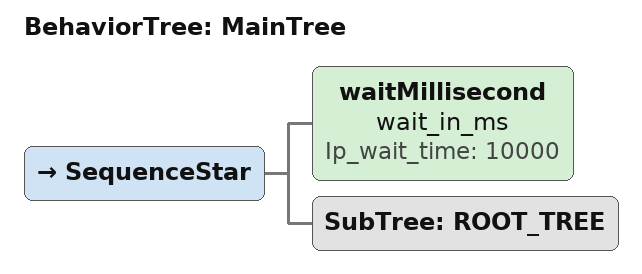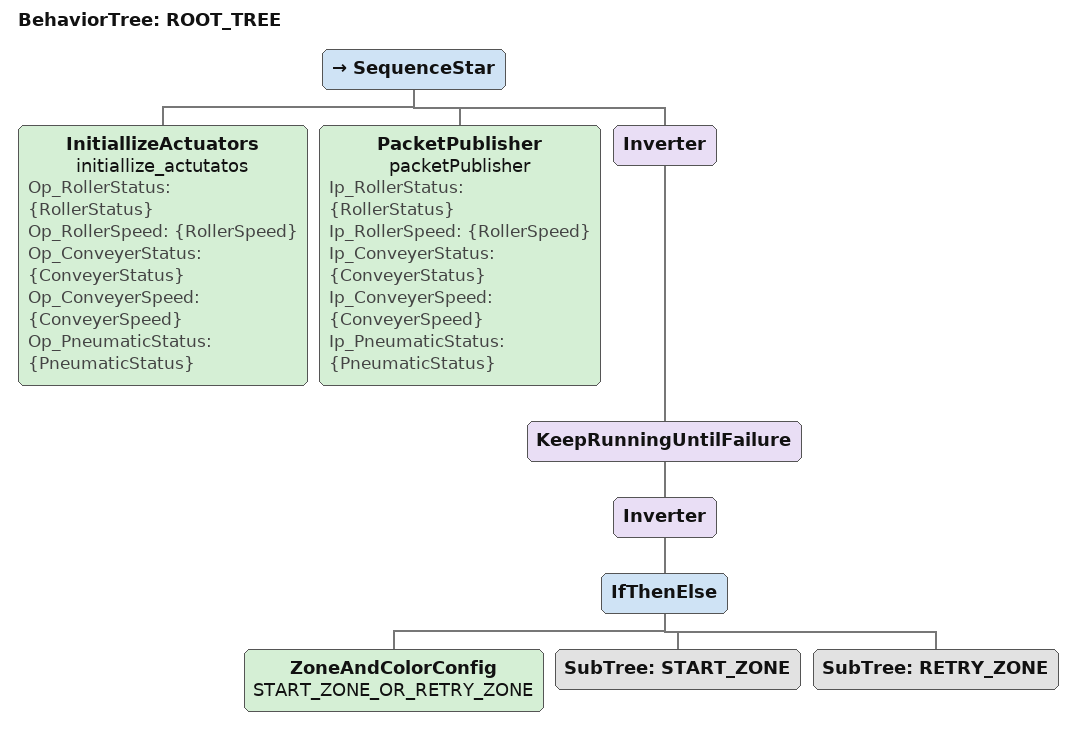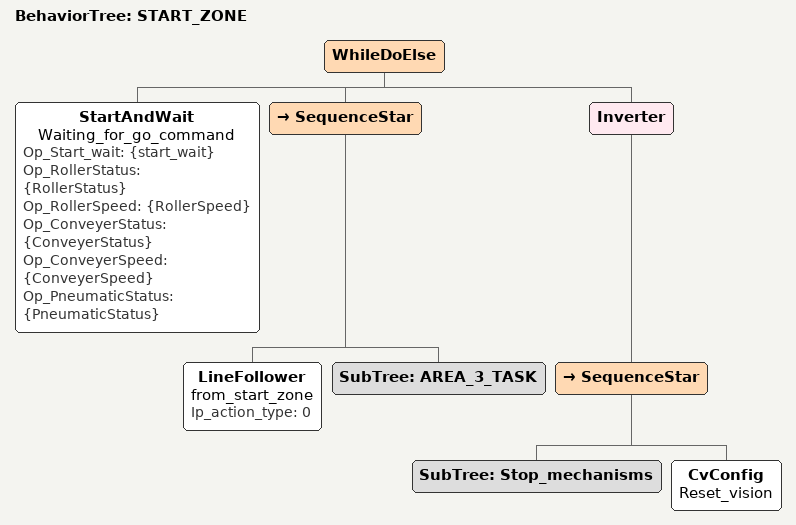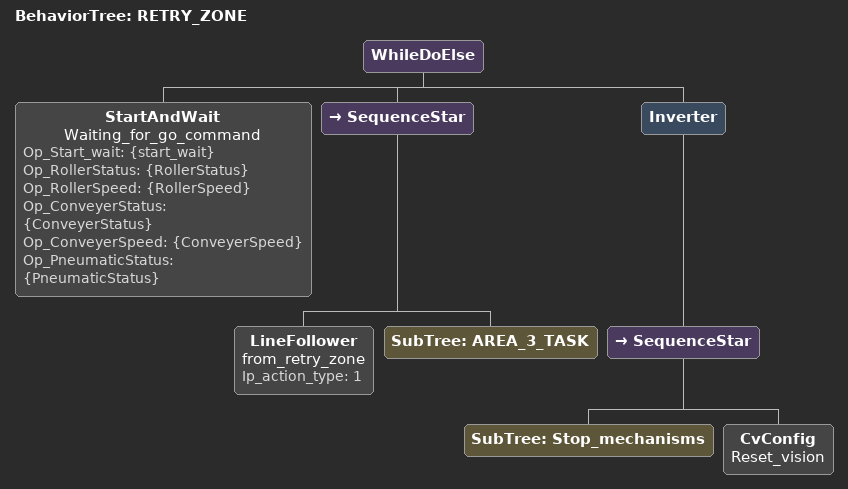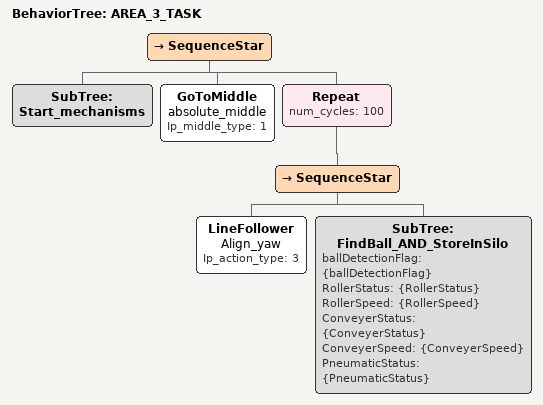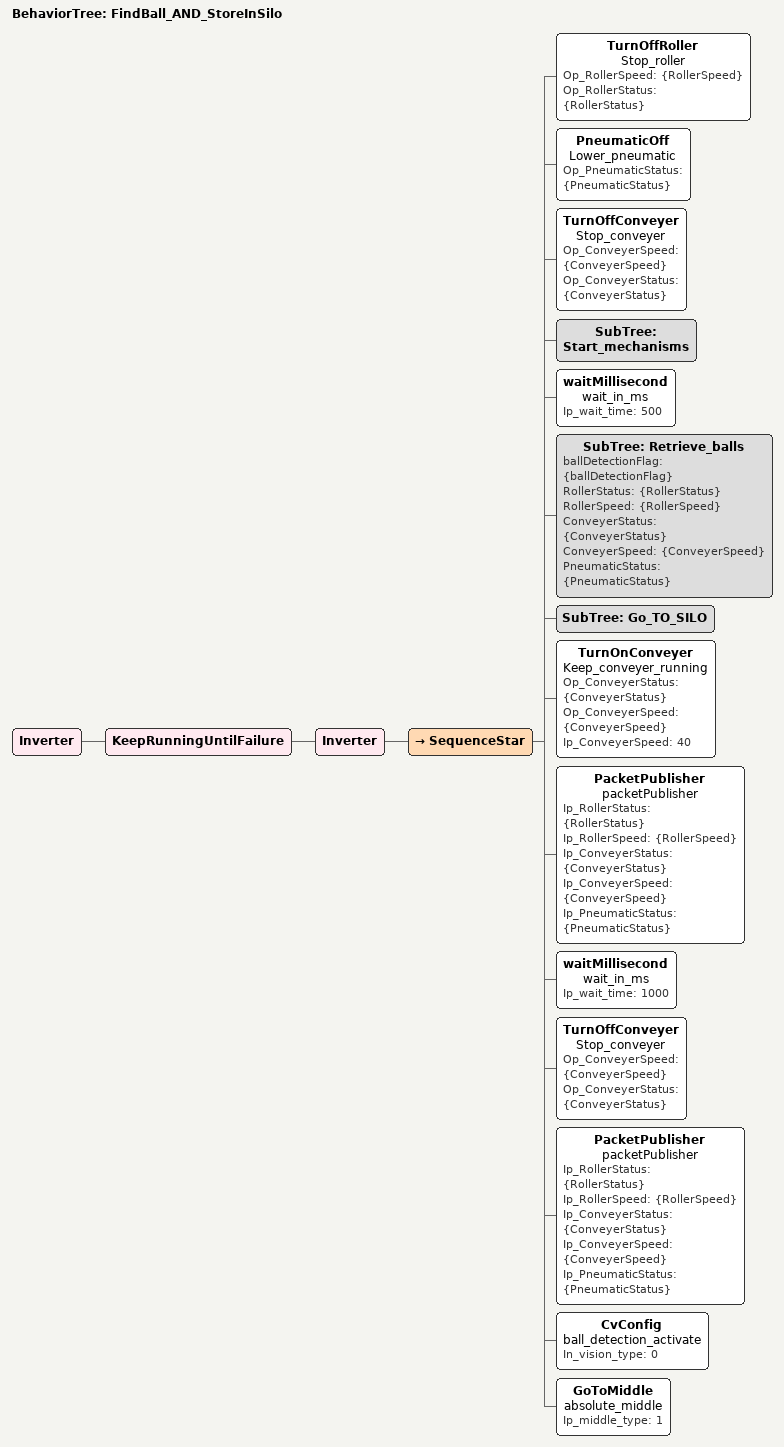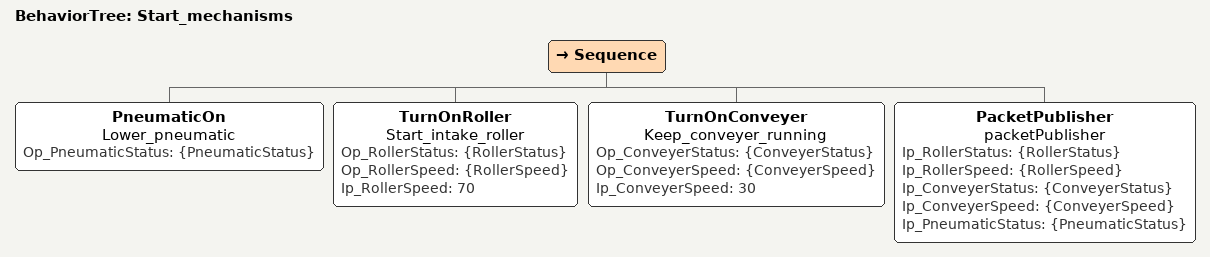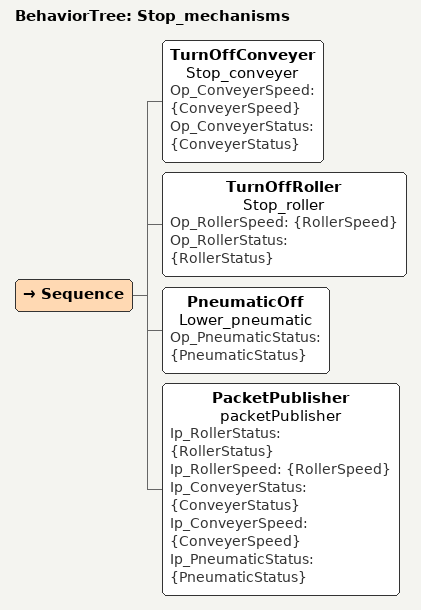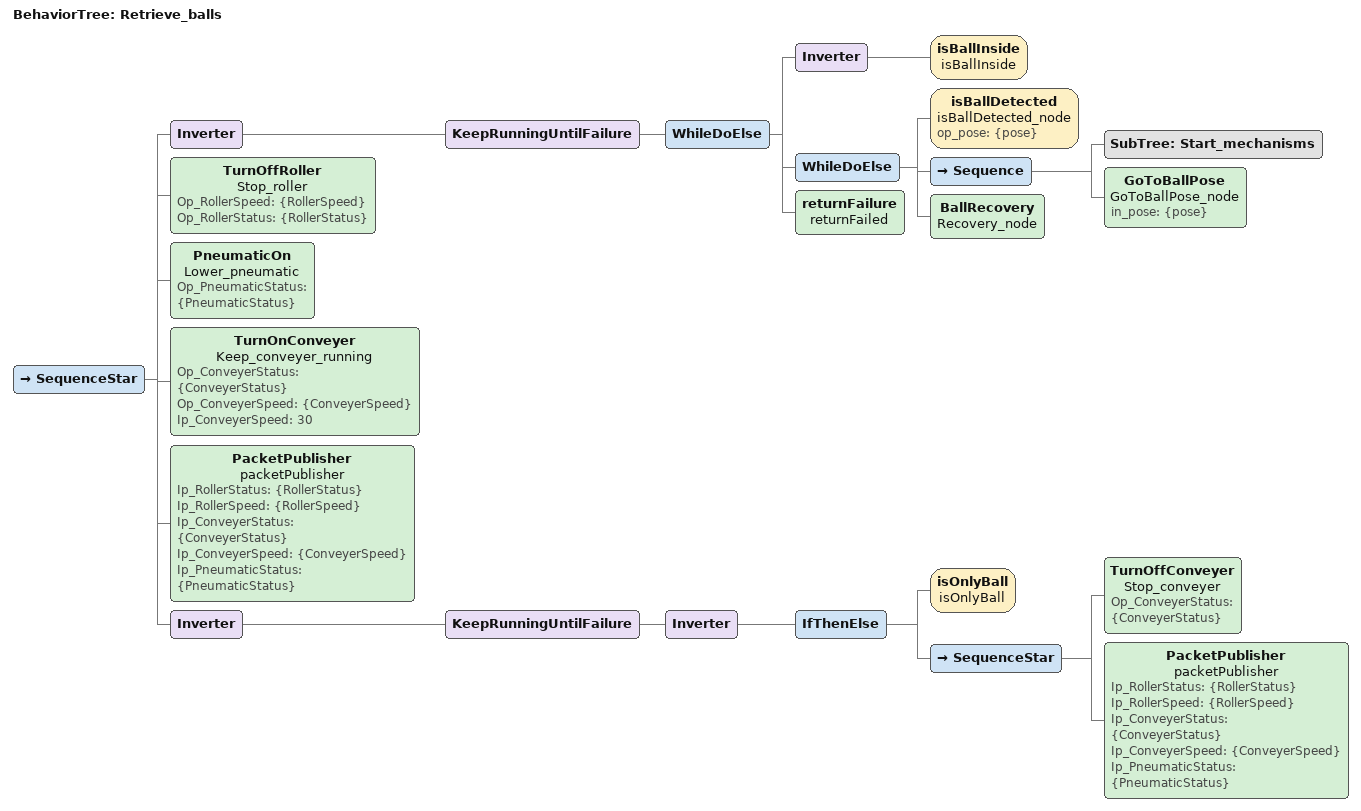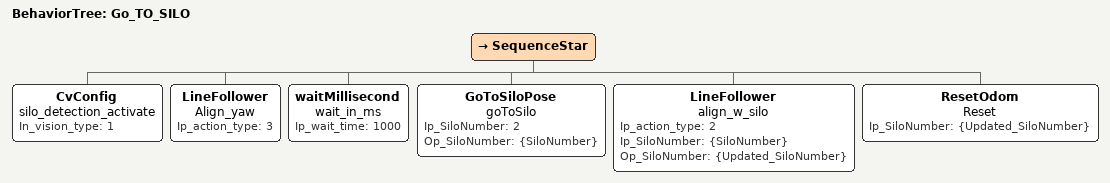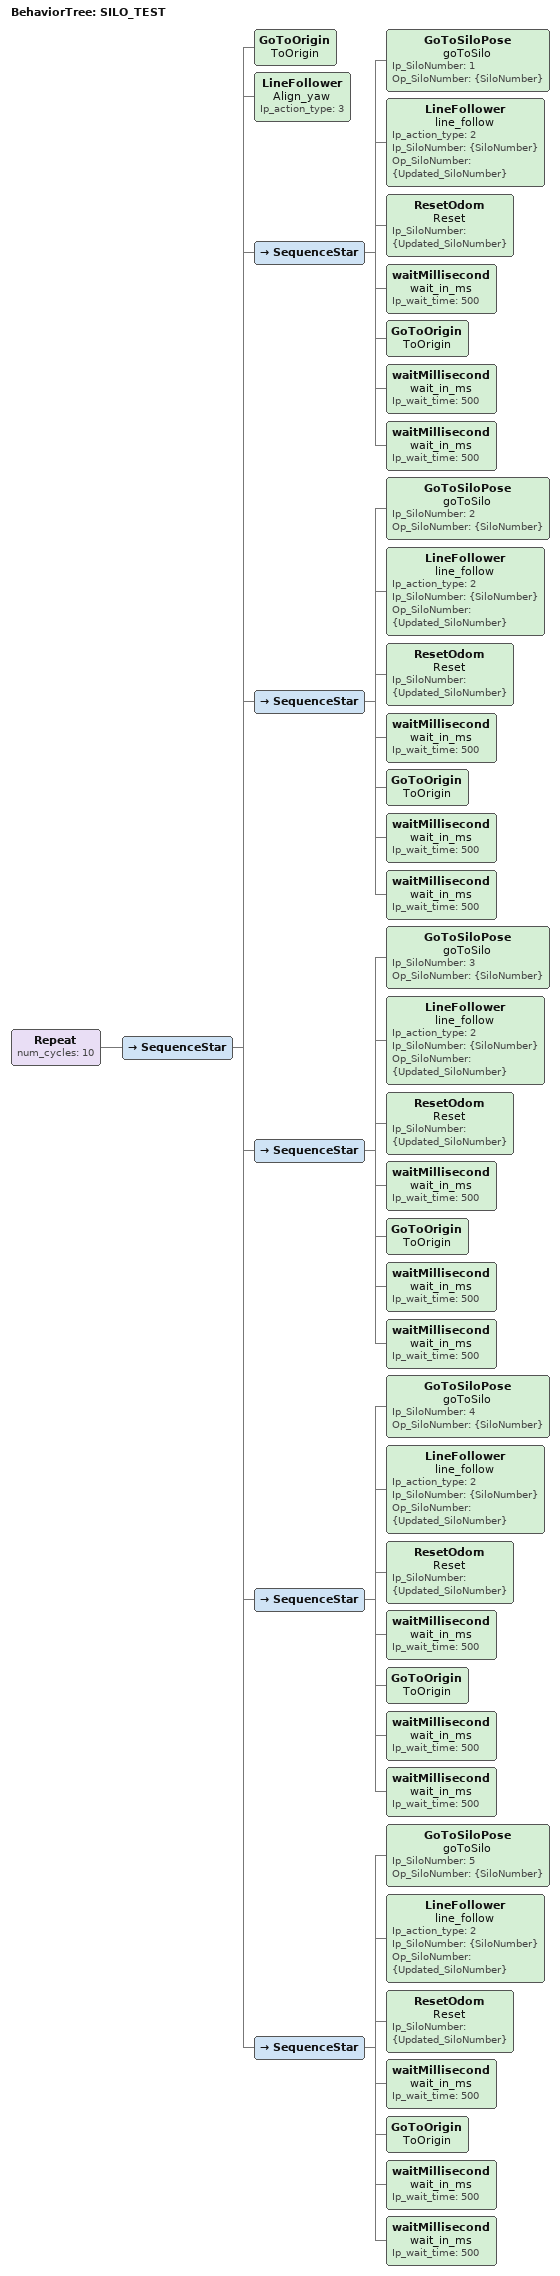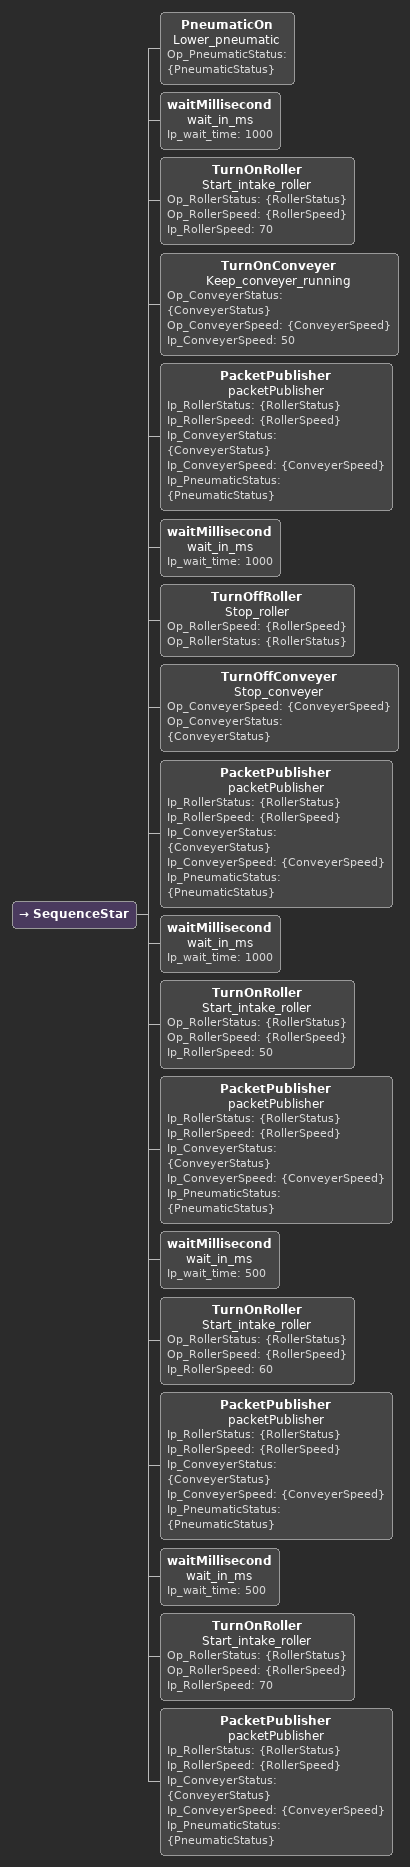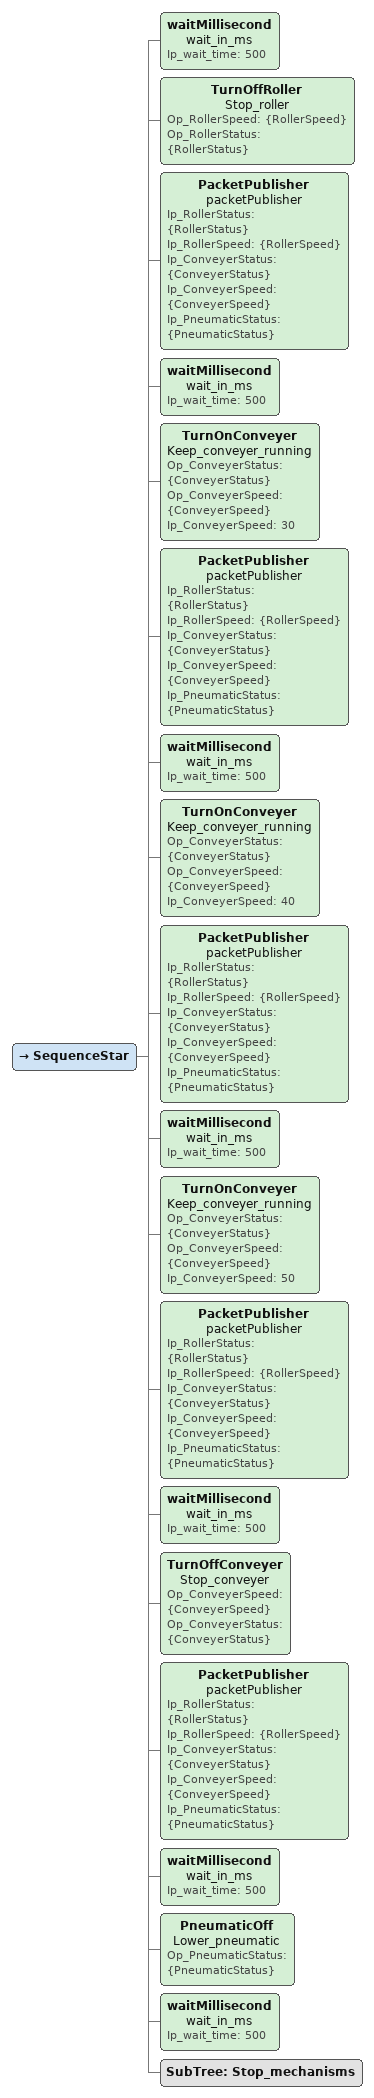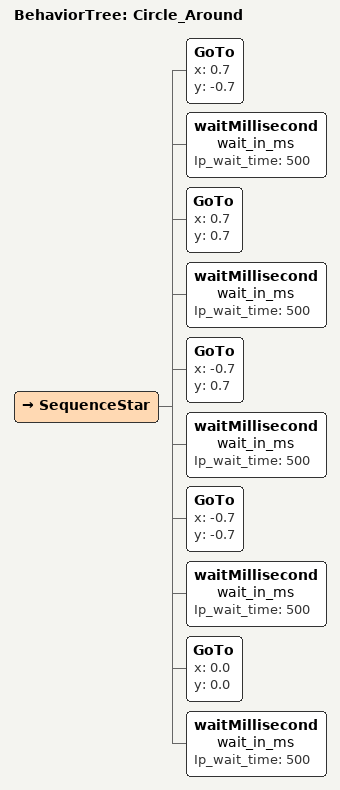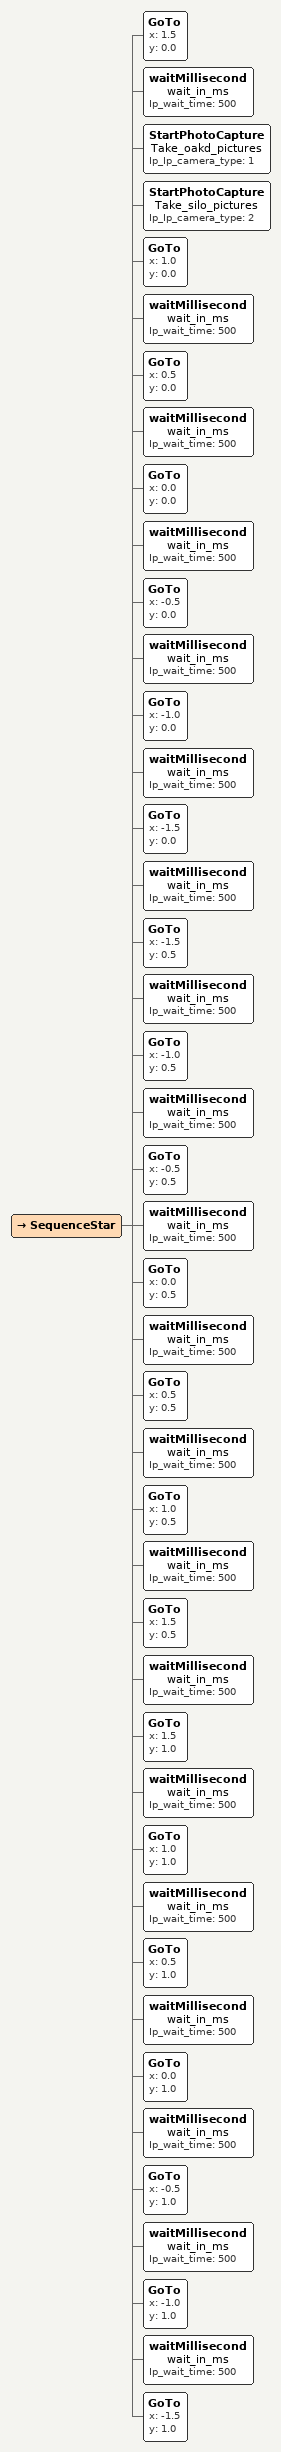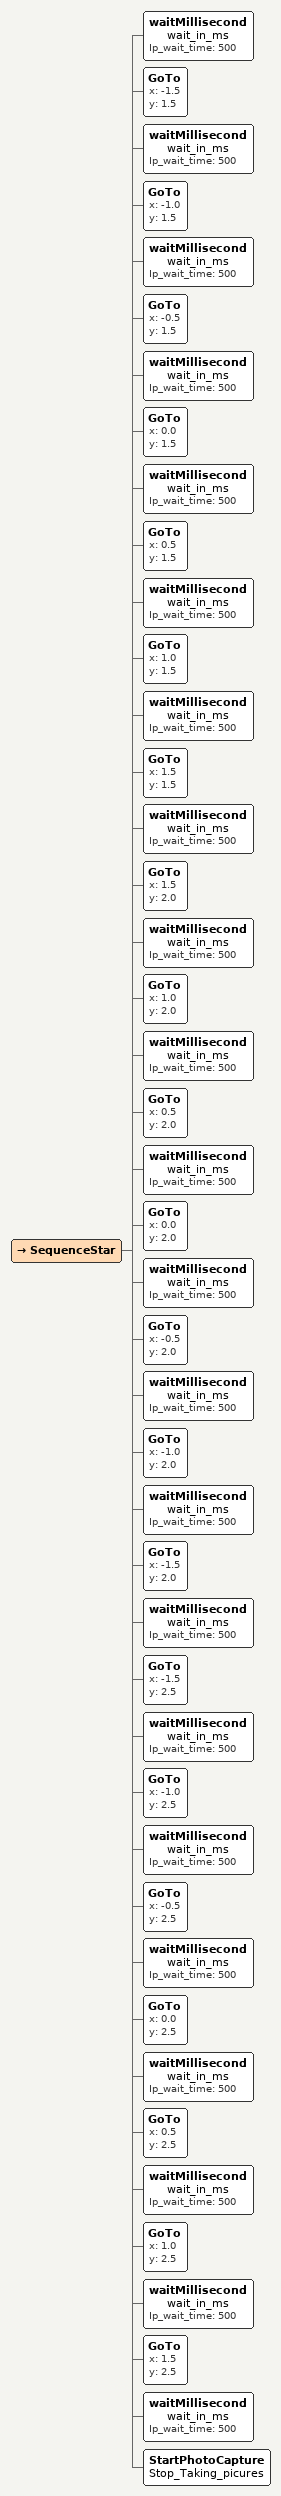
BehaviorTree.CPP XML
<BehaviorTree ID="MainTree">

    <SequenceStar>
        <waitMillisecond name="wait_in_ms" Ip_wait_time="10000"/>
        <SubTree ID="ROOT_TREE"/>
    </SequenceStar>

</BehaviorTree>

<BehaviorTree ID="ROOT_TREE">
    <SequenceStar>
 <InitiallizeActuators name="initiallize_actutatos" Op_RollerStatus="{RollerStatus}" Op_RollerSpeed="{RollerSpeed}" Op_ConveyerStatus="{ConveyerStatus}" Op_ConveyerSpeed="{ConveyerSpeed}" Op_PneumaticStatus="{PneumaticStatus}"/>
    <PacketPublisher name="packetPublisher" Ip_RollerStatus="{RollerStatus}" Ip_RollerSpeed="{RollerSpeed}" Ip_ConveyerStatus="{ConveyerStatus}" Ip_ConveyerSpeed="{ConveyerSpeed}" Ip_PneumaticStatus="{PneumaticStatus}"/>
        <Inverter>
            <KeepRunningUntilFailure>
                <Inverter>
                    <IfThenElse>
                        <ZoneAndColorConfig name="START_ZONE_OR_RETRY_ZONE"/>
                        <SubTree ID="START_ZONE"/>
                        <SubTree ID="RETRY_ZONE"/>

                    </IfThenElse>
                </Inverter>
            </KeepRunningUntilFailure>
        </Inverter>
    </SequenceStar>
</BehaviorTree>

<BehaviorTree ID="START_ZONE">
        <WhileDoElse>
            <StartAndWait name="Waiting_for_go_command" Op_Start_wait="{start_wait}" Op_RollerStatus="{RollerStatus}" Op_RollerSpeed="{RollerSpeed}" Op_ConveyerStatus="{ConveyerStatus}" Op_ConveyerSpeed="{ConveyerSpeed}" Op_PneumaticStatus="{PneumaticStatus}"/>

            <SequenceStar>
                <LineFollower name="from_start_zone" Ip_action_type="0"/>
                <SubTree ID="AREA_3_TASK"/>
            </SequenceStar>

            <Inverter>
                <SequenceStar>
                    <SubTree ID="Stop_mechanisms"/>
                    <CvConfig name="Reset_vision"/>
                </SequenceStar>
            </Inverter>
        </WhileDoElse>
</BehaviorTree>

<BehaviorTree ID="RETRY_ZONE">
    <WhileDoElse>
        <StartAndWait name="Waiting_for_go_command" Op_Start_wait="{start_wait}" Op_RollerStatus="{RollerStatus}" Op_RollerSpeed="{RollerSpeed}" Op_ConveyerStatus="{ConveyerStatus}" Op_ConveyerSpeed="{ConveyerSpeed}" Op_PneumaticStatus="{PneumaticStatus}"/>

        <SequenceStar>
            <LineFollower name="from_retry_zone" Ip_action_type="1"/>
            <SubTree ID="AREA_3_TASK"/>
        </SequenceStar>

         <Inverter>
            <SequenceStar>
                <SubTree ID="Stop_mechanisms"/>
                <CvConfig name="Reset_vision"/>
            </SequenceStar>

        </Inverter>
    </WhileDoElse>
</BehaviorTree>

<BehaviorTree ID="AREA_3_TASK">

    <SequenceStar>
        <SubTree ID="Start_mechanisms"/>
        <GoToMiddle name="absolute_middle" Ip_middle_type="1"/>

        <Repeat num_cycles="100">
            <SequenceStar>
                <LineFollower name="Align_yaw" Ip_action_type="3"/>
                <SubTree ID="FindBall_AND_StoreInSilo" ballDetectionFlag="{ballDetectionFlag}" RollerStatus="{RollerStatus}" RollerSpeed="{RollerSpeed}" ConveyerStatus="{ConveyerStatus}" ConveyerSpeed="{ConveyerSpeed}" PneumaticStatus="{PneumaticStatus}"/>
            </SequenceStar>
        </Repeat>
    </SequenceStar>
</BehaviorTree>

<BehaviorTree ID="FindBall_AND_StoreInSilo">
    <Inverter>
        <KeepRunningUntilFailure>
            <Inverter>
                <SequenceStar>
                <!-- Actuators reset initially to remove runtime error.. Error reading RollerSpeed_ -->
                    <TurnOffRoller name="Stop_roller" Op_RollerSpeed="{RollerSpeed}" Op_RollerStatus="{RollerStatus}"/>
                    <PneumaticOff name="Lower_pneumatic" Op_PneumaticStatus="{PneumaticStatus}"/>
                    <TurnOffConveyer name="Stop_conveyer" Op_ConveyerSpeed="{ConveyerSpeed}" Op_ConveyerStatus="{ConveyerStatus}"/>
                <!-- Up to here -->
                    <SubTree ID="Start_mechanisms"/>
                    <waitMillisecond name="wait_in_ms" Ip_wait_time="500"/>

                    <SubTree ID="Retrieve_balls" ballDetectionFlag="{ballDetectionFlag}" RollerStatus="{RollerStatus}" RollerSpeed="{RollerSpeed}" ConveyerStatus="{ConveyerStatus}" ConveyerSpeed="{ConveyerSpeed}" PneumaticStatus="{PneumaticStatus}"/>
                    <SubTree ID="Go_TO_SILO"/>
                    <TurnOnConveyer name="Keep_conveyer_running" Op_ConveyerStatus="{ConveyerStatus}" Op_ConveyerSpeed="{ConveyerSpeed}" Ip_ConveyerSpeed="40"/>
                    <PacketPublisher name="packetPublisher" Ip_RollerStatus="{RollerStatus}" Ip_RollerSpeed="{RollerSpeed}" Ip_ConveyerStatus="{ConveyerStatus}" Ip_ConveyerSpeed="{ConveyerSpeed}" Ip_PneumaticStatus="{PneumaticStatus}"/>
                    <waitMillisecond name="wait_in_ms" Ip_wait_time="1000"/>
                    <TurnOffConveyer name="Stop_conveyer" Op_ConveyerSpeed="{ConveyerSpeed}" Op_ConveyerStatus="{ConveyerStatus}"/>
                    <PacketPublisher name="packetPublisher" Ip_RollerStatus="{RollerStatus}" Ip_RollerSpeed="{RollerSpeed}" Ip_ConveyerStatus="{ConveyerStatus}" Ip_ConveyerSpeed="{ConveyerSpeed}" Ip_PneumaticStatus="{PneumaticStatus}"/>
                    <CvConfig name="ball_detection_activate" In_vision_type="0"/>
                    <GoToMiddle name="absolute_middle" Ip_middle_type="1"/>

                </SequenceStar>
            </Inverter>
        </KeepRunningUntilFailure>
    </Inverter>
</BehaviorTree>

<BehaviorTree ID="Start_mechanisms">
    <Sequence>
        <PneumaticOn name="Lower_pneumatic" Op_PneumaticStatus="{PneumaticStatus}"/>

        <TurnOnRoller name="Start_intake_roller" Op_RollerStatus="{RollerStatus}" Op_RollerSpeed="{RollerSpeed}" Ip_RollerSpeed="70"/>
        <TurnOnConveyer name="Keep_conveyer_running" Op_ConveyerStatus="{ConveyerStatus}" Op_ConveyerSpeed="{ConveyerSpeed}" Ip_ConveyerSpeed="30"/>
        <PacketPublisher name="packetPublisher" Ip_RollerStatus="{RollerStatus}" Ip_RollerSpeed="{RollerSpeed}" Ip_ConveyerStatus="{ConveyerStatus}" Ip_ConveyerSpeed="{ConveyerSpeed}" Ip_PneumaticStatus="{PneumaticStatus}"/>
    </Sequence>
</BehaviorTree>

<BehaviorTree ID="Stop_mechanisms">
    <Sequence>
        <TurnOffConveyer name="Stop_conveyer" Op_ConveyerSpeed="{ConveyerSpeed}" Op_ConveyerStatus="{ConveyerStatus}"/>

        <TurnOffRoller name="Stop_roller" Op_RollerSpeed="{RollerSpeed}" Op_RollerStatus="{RollerStatus}"/>
        <PneumaticOff name="Lower_pneumatic" Op_PneumaticStatus="{PneumaticStatus}"/>
        <PacketPublisher name="packetPublisher" Ip_RollerStatus="{RollerStatus}" Ip_RollerSpeed="{RollerSpeed}" Ip_ConveyerStatus="{ConveyerStatus}" Ip_ConveyerSpeed="{ConveyerSpeed}" Ip_PneumaticStatus="{PneumaticStatus}"/>
    </Sequence>
</BehaviorTree>

<BehaviorTree ID="Retrieve_balls">
    <SequenceStar>
        <Inverter>
            <KeepRunningUntilFailure>
                <WhileDoElse>
                    <Inverter>
                        <isBallInside name="isBallInside"/>
                    </Inverter>
                    <WhileDoElse>
                        <isBallDetected name="isBallDetected_node" op_pose="{pose}"/>

                        <Sequence>
                            <SubTree ID="Start_mechanisms"/>
                            <GoToBallPose name="GoToBallPose_node" in_pose="{pose}"/>
                        </Sequence>

                        <BallRecovery name="Recovery_node"/>

                    </WhileDoElse>

                    <returnFailure name="returnFailed"/>
                </WhileDoElse>
            </KeepRunningUntilFailure>
        </Inverter>

        <TurnOffRoller name="Stop_roller" Op_RollerSpeed="{RollerSpeed}" Op_RollerStatus="{RollerStatus}"/>
        <PneumaticOn name="Lower_pneumatic" Op_PneumaticStatus="{PneumaticStatus}"/>
         <TurnOnConveyer name="Keep_conveyer_running" Op_ConveyerStatus="{ConveyerStatus}" Op_ConveyerSpeed="{ConveyerSpeed}" Ip_ConveyerSpeed="30"/>
        <PacketPublisher name="packetPublisher" Ip_RollerStatus="{RollerStatus}" Ip_RollerSpeed="{RollerSpeed}" Ip_ConveyerStatus="{ConveyerStatus}" Ip_ConveyerSpeed="{ConveyerSpeed}" Ip_PneumaticStatus="{PneumaticStatus}"/>

        <Inverter>
            <KeepRunningUntilFailure>
                <Inverter>
                    <IfThenElse>
                        <isOnlyBall name="isOnlyBall"/>
                        <SequenceStar>
                            <TurnOffConveyer name="Stop_conveyer" Op_ConveyerStatus="{ConveyerStatus}"/>
                            <PacketPublisher name="packetPublisher" Ip_RollerStatus="{RollerStatus}" Ip_RollerSpeed="{RollerSpeed}" Ip_ConveyerStatus="{ConveyerStatus}" Ip_ConveyerSpeed="{ConveyerSpeed}" Ip_PneumaticStatus="{PneumaticStatus}"/>
                        </SequenceStar>
                    </IfThenElse>
                </Inverter>
            </KeepRunningUntilFailure>
        </Inverter>

    </SequenceStar>
</BehaviorTree>

<BehaviorTree ID="Go_TO_SILO">
    <SequenceStar>
        <CvConfig name="silo_detection_activate" In_vision_type="1"/>
        <LineFollower name="Align_yaw" Ip_action_type="3"/>
        <waitMillisecond name="wait_in_ms" Ip_wait_time="1000"/>

        <GoToSiloPose name="goToSilo" Ip_SiloNumber="2" Op_SiloNumber="{SiloNumber}"/>
        <LineFollower name="align_w_silo" Ip_action_type="2" Ip_SiloNumber="{SiloNumber}" Op_SiloNumber="{Updated_SiloNumber}"/>
        <ResetOdom name="Reset" Ip_SiloNumber="{Updated_SiloNumber}"/>
    </SequenceStar>
</BehaviorTree>

<BehaviorTree ID="SILO_TEST">
    <Repeat num_cycles="10">
        <SequenceStar>
            <GoToOrigin name="ToOrigin"/>
            <LineFollower name="Align_yaw" Ip_action_type="3"/>

            <SequenceStar>
                <GoToSiloPose name="goToSilo" Ip_SiloNumber="1" Op_SiloNumber="{SiloNumber}"/>
                <LineFollower name="line_follow" Ip_action_type="2" Ip_SiloNumber="{SiloNumber}" Op_SiloNumber="{Updated_SiloNumber}"/>
                <ResetOdom name="Reset" Ip_SiloNumber="{Updated_SiloNumber}"/>
                <waitMillisecond name="wait_in_ms" Ip_wait_time="500"/>
                <GoToOrigin name="ToOrigin"/>
                <waitMillisecond name="wait_in_ms" Ip_wait_time="500"/>
                <waitMillisecond name="wait_in_ms" Ip_wait_time="500"/>
            </SequenceStar>

            <SequenceStar>
                <GoToSiloPose name="goToSilo" Ip_SiloNumber="2" Op_SiloNumber="{SiloNumber}"/>
                <LineFollower name="line_follow" Ip_action_type="2" Ip_SiloNumber="{SiloNumber}" Op_SiloNumber="{Updated_SiloNumber}"/>
                <ResetOdom name="Reset" Ip_SiloNumber="{Updated_SiloNumber}"/>
                <waitMillisecond name="wait_in_ms" Ip_wait_time="500"/>
                <GoToOrigin name="ToOrigin"/>
                <waitMillisecond name="wait_in_ms" Ip_wait_time="500"/>
                <waitMillisecond name="wait_in_ms" Ip_wait_time="500"/>
            </SequenceStar>

            <SequenceStar>
                <GoToSiloPose name="goToSilo" Ip_SiloNumber="3" Op_SiloNumber="{SiloNumber}"/>
                <LineFollower name="line_follow" Ip_action_type="2" Ip_SiloNumber="{SiloNumber}" Op_SiloNumber="{Updated_SiloNumber}"/>
                <ResetOdom name="Reset" Ip_SiloNumber="{Updated_SiloNumber}"/>
                <waitMillisecond name="wait_in_ms" Ip_wait_time="500"/>
                <GoToOrigin name="ToOrigin"/>
                <waitMillisecond name="wait_in_ms" Ip_wait_time="500"/>
                <waitMillisecond name="wait_in_ms" Ip_wait_time="500"/>
            </SequenceStar>

            <SequenceStar>
                <GoToSiloPose name="goToSilo" Ip_SiloNumber="4" Op_SiloNumber="{SiloNumber}"/>
                <LineFollower name="line_follow" Ip_action_type="2" Ip_SiloNumber="{SiloNumber}" Op_SiloNumber="{Updated_SiloNumber}"/>
                <ResetOdom name="Reset" Ip_SiloNumber="{Updated_SiloNumber}"/>
                <waitMillisecond name="wait_in_ms" Ip_wait_time="500"/>
                <GoToOrigin name="ToOrigin"/>
                <waitMillisecond name="wait_in_ms" Ip_wait_time="500"/>
                <waitMillisecond name="wait_in_ms" Ip_wait_time="500"/>
            </SequenceStar>

            <SequenceStar>
                <GoToSiloPose name="goToSilo" Ip_SiloNumber="5" Op_SiloNumber="{SiloNumber}"/>
                <LineFollower name="line_follow" Ip_action_type="2" Ip_SiloNumber="{SiloNumber}" Op_SiloNumber="{Updated_SiloNumber}"/>
                <ResetOdom name="Reset" Ip_SiloNumber="{Updated_SiloNumber}"/>
                <waitMillisecond name="wait_in_ms" Ip_wait_time="500"/>
                <GoToOrigin name="ToOrigin"/>
                <waitMillisecond name="wait_in_ms" Ip_wait_time="500"/>
                <waitMillisecond name="wait_in_ms" Ip_wait_time="500"/>

            </SequenceStar>

        </SequenceStar>
    </Repeat>
</BehaviorTree>

<SequenceStar>
    <PneumaticOn name="Lower_pneumatic" Op_PneumaticStatus="{PneumaticStatus}"/>
    <waitMillisecond name="wait_in_ms" Ip_wait_time="1000"/>

    <TurnOnRoller name="Start_intake_roller" Op_RollerStatus="{RollerStatus}" Op_RollerSpeed="{RollerSpeed}" Ip_RollerSpeed="70"/>
    <TurnOnConveyer name="Keep_conveyer_running" Op_ConveyerStatus="{ConveyerStatus}" Op_ConveyerSpeed="{ConveyerSpeed}" Ip_ConveyerSpeed="50"/>
    <PacketPublisher name="packetPublisher" Ip_RollerStatus="{RollerStatus}" Ip_RollerSpeed="{RollerSpeed}" Ip_ConveyerStatus="{ConveyerStatus}" Ip_ConveyerSpeed="{ConveyerSpeed}" Ip_PneumaticStatus="{PneumaticStatus}"/>
    <waitMillisecond name="wait_in_ms" Ip_wait_time="1000"/>

    <TurnOffRoller name="Stop_roller" Op_RollerSpeed="{RollerSpeed}" Op_RollerStatus="{RollerStatus}"/>
    <TurnOffConveyer name="Stop_conveyer" Op_ConveyerSpeed="{ConveyerSpeed}" Op_ConveyerStatus="{ConveyerStatus}"/>
    <PacketPublisher name="packetPublisher" Ip_RollerStatus="{RollerStatus}" Ip_RollerSpeed="{RollerSpeed}" Ip_ConveyerStatus="{ConveyerStatus}" Ip_ConveyerSpeed="{ConveyerSpeed}" Ip_PneumaticStatus="{PneumaticStatus}"/>
    <waitMillisecond name="wait_in_ms" Ip_wait_time="1000"/>

    <TurnOnRoller name="Start_intake_roller" Op_RollerStatus="{RollerStatus}" Op_RollerSpeed="{RollerSpeed}" Ip_RollerSpeed="50"/>
    <PacketPublisher name="packetPublisher" Ip_RollerStatus="{RollerStatus}" Ip_RollerSpeed="{RollerSpeed}" Ip_ConveyerStatus="{ConveyerStatus}" Ip_ConveyerSpeed="{ConveyerSpeed}" Ip_PneumaticStatus="{PneumaticStatus}"/>
    <waitMillisecond name="wait_in_ms" Ip_wait_time="500"/>

    <TurnOnRoller name="Start_intake_roller" Op_RollerStatus="{RollerStatus}" Op_RollerSpeed="{RollerSpeed}" Ip_RollerSpeed="60"/>
    <PacketPublisher name="packetPublisher" Ip_RollerStatus="{RollerStatus}" Ip_RollerSpeed="{RollerSpeed}" Ip_ConveyerStatus="{ConveyerStatus}" Ip_ConveyerSpeed="{ConveyerSpeed}" Ip_PneumaticStatus="{PneumaticStatus}"/>
    <waitMillisecond name="wait_in_ms" Ip_wait_time="500"/>

    <TurnOnRoller name="Start_intake_roller" Op_RollerStatus="{RollerStatus}" Op_RollerSpeed="{RollerSpeed}" Ip_RollerSpeed="70"/>
    <PacketPublisher name="packetPublisher" Ip_RollerStatus="{RollerStatus}" Ip_RollerSpeed="{RollerSpeed}" Ip_ConveyerStatus="{ConveyerStatus}" Ip_ConveyerSpeed="{ConveyerSpeed}" Ip_PneumaticStatus="{PneumaticStatus}"/>

</SequenceStar>

<SequenceStar>
    <waitMillisecond name="wait_in_ms" Ip_wait_time="500"/>

    <TurnOffRoller name="Stop_roller" Op_RollerSpeed="{RollerSpeed}" Op_RollerStatus="{RollerStatus}"/>
    <PacketPublisher name="packetPublisher" Ip_RollerStatus="{RollerStatus}" Ip_RollerSpeed="{RollerSpeed}" Ip_ConveyerStatus="{ConveyerStatus}" Ip_ConveyerSpeed="{ConveyerSpeed}" Ip_PneumaticStatus="{PneumaticStatus}"/>
    <waitMillisecond name="wait_in_ms" Ip_wait_time="500"/>

    <TurnOnConveyer name="Keep_conveyer_running" Op_ConveyerStatus="{ConveyerStatus}" Op_ConveyerSpeed="{ConveyerSpeed}" Ip_ConveyerSpeed="30"/>
    <PacketPublisher name="packetPublisher" Ip_RollerStatus="{RollerStatus}" Ip_RollerSpeed="{RollerSpeed}" Ip_ConveyerStatus="{ConveyerStatus}" Ip_ConveyerSpeed="{ConveyerSpeed}" Ip_PneumaticStatus="{PneumaticStatus}"/>
    <waitMillisecond name="wait_in_ms" Ip_wait_time="500"/>

    <TurnOnConveyer name="Keep_conveyer_running" Op_ConveyerStatus="{ConveyerStatus}" Op_ConveyerSpeed="{ConveyerSpeed}" Ip_ConveyerSpeed="40"/>
    <PacketPublisher name="packetPublisher" Ip_RollerStatus="{RollerStatus}" Ip_RollerSpeed="{RollerSpeed}" Ip_ConveyerStatus="{ConveyerStatus}" Ip_ConveyerSpeed="{ConveyerSpeed}" Ip_PneumaticStatus="{PneumaticStatus}"/>
    <waitMillisecond name="wait_in_ms" Ip_wait_time="500"/>

    <TurnOnConveyer name="Keep_conveyer_running" Op_ConveyerStatus="{ConveyerStatus}" Op_ConveyerSpeed="{ConveyerSpeed}" Ip_ConveyerSpeed="50"/>
    <PacketPublisher name="packetPublisher" Ip_RollerStatus="{RollerStatus}" Ip_RollerSpeed="{RollerSpeed}" Ip_ConveyerStatus="{ConveyerStatus}" Ip_ConveyerSpeed="{ConveyerSpeed}" Ip_PneumaticStatus="{PneumaticStatus}"/>
    <waitMillisecond name="wait_in_ms" Ip_wait_time="500"/>

    <TurnOffConveyer name="Stop_conveyer" Op_ConveyerSpeed="{ConveyerSpeed}" Op_ConveyerStatus="{ConveyerStatus}"/>
    <PacketPublisher name="packetPublisher" Ip_RollerStatus="{RollerStatus}" Ip_RollerSpeed="{RollerSpeed}" Ip_ConveyerStatus="{ConveyerStatus}" Ip_ConveyerSpeed="{ConveyerSpeed}" Ip_PneumaticStatus="{PneumaticStatus}"/>
    <waitMillisecond name="wait_in_ms" Ip_wait_time="500"/>

    <PneumaticOff name="Lower_pneumatic" Op_PneumaticStatus="{PneumaticStatus}"/>
    <waitMillisecond name="wait_in_ms" Ip_wait_time="500"/>
    <SubTree ID="Stop_mechanisms"/>

</SequenceStar>

<BehaviorTree ID="Circle_Around">
    <SequenceStar>
        <GoTo x="0.7" y="-0.7"/>
        <waitMillisecond name="wait_in_ms" Ip_wait_time="500"/>
        <GoTo x="0.7" y="0.7"/>
        <waitMillisecond name="wait_in_ms" Ip_wait_time="500"/>
        <GoTo x="-0.7" y="0.7"/>
        <waitMillisecond name="wait_in_ms" Ip_wait_time="500"/>
        <GoTo x="-0.7" y="-0.7"/>
        <waitMillisecond name="wait_in_ms" Ip_wait_time="500"/>
        <GoTo x="0.0" y="0.0"/>
        <waitMillisecond name="wait_in_ms" Ip_wait_time="500"/>
    </SequenceStar>
</BehaviorTree>

<SequenceStar>
    <GoTo x="1.5" y="0.0"/>
    <waitMillisecond name="wait_in_ms" Ip_wait_time="500"/>
    <StartPhotoCapture name="Take_oakd_pictures" Ip_Ip_camera_type="1"/>
    <StartPhotoCapture name="Take_silo_pictures" Ip_Ip_camera_type="2"/>

    <GoTo x="1.0" y="0.0"/>
    <waitMillisecond name="wait_in_ms" Ip_wait_time="500"/>
    <GoTo x="0.5" y="0.0"/>
    <waitMillisecond name="wait_in_ms" Ip_wait_time="500"/>
    <GoTo x="0.0" y="0.0"/>
    <waitMillisecond name="wait_in_ms" Ip_wait_time="500"/>
    <GoTo x="-0.5" y="0.0"/>
    <waitMillisecond name="wait_in_ms" Ip_wait_time="500"/>
    <GoTo x="-1.0" y="0.0"/>
    <waitMillisecond name="wait_in_ms" Ip_wait_time="500"/>
    <GoTo x="-1.5" y="0.0"/>
    <waitMillisecond name="wait_in_ms" Ip_wait_time="500"/>

    <GoTo x="-1.5" y="0.5"/>
    <waitMillisecond name="wait_in_ms" Ip_wait_time="500"/>
    <GoTo x="-1.0" y="0.5"/>
    <waitMillisecond name="wait_in_ms" Ip_wait_time="500"/>
    <GoTo x="-0.5" y="0.5"/>
    <waitMillisecond name="wait_in_ms" Ip_wait_time="500"/>
    <GoTo x="0.0" y="0.5"/>
    <waitMillisecond name="wait_in_ms" Ip_wait_time="500"/>
    <GoTo x="0.5" y="0.5"/>
    <waitMillisecond name="wait_in_ms" Ip_wait_time="500"/>
    <GoTo x="1.0" y="0.5"/>
    <waitMillisecond name="wait_in_ms" Ip_wait_time="500"/>
    <GoTo x="1.5" y="0.5"/>
    <waitMillisecond name="wait_in_ms" Ip_wait_time="500"/>

    <GoTo x="1.5" y="1.0"/>
    <waitMillisecond name="wait_in_ms" Ip_wait_time="500"/>
    <GoTo x="1.0" y="1.0"/>
    <waitMillisecond name="wait_in_ms" Ip_wait_time="500"/>
    <GoTo x="0.5" y="1.0"/>
    <waitMillisecond name="wait_in_ms" Ip_wait_time="500"/>
    <GoTo x="0.0" y="1.0"/>
    <waitMillisecond name="wait_in_ms" Ip_wait_time="500"/>
    <GoTo x="-0.5" y="1.0"/>
    <waitMillisecond name="wait_in_ms" Ip_wait_time="500"/>
    <GoTo x="-1.0" y="1.0"/>
    <waitMillisecond name="wait_in_ms" Ip_wait_time="500"/>
    <GoTo x="-1.5" y="1.0"/>

</SequenceStar>

<SequenceStar>
    <waitMillisecond name="wait_in_ms" Ip_wait_time="500"/>

    <GoTo x="-1.5" y="1.5"/>
    <waitMillisecond name="wait_in_ms" Ip_wait_time="500"/>
    <GoTo x="-1.0" y="1.5"/>
    <waitMillisecond name="wait_in_ms" Ip_wait_time="500"/>
    <GoTo x="-0.5" y="1.5"/>
    <waitMillisecond name="wait_in_ms" Ip_wait_time="500"/>
    <GoTo x="0.0" y="1.5"/>
    <waitMillisecond name="wait_in_ms" Ip_wait_time="500"/>
    <GoTo x="0.5" y="1.5"/>
    <waitMillisecond name="wait_in_ms" Ip_wait_time="500"/>
    <GoTo x="1.0" y="1.5"/>
    <waitMillisecond name="wait_in_ms" Ip_wait_time="500"/>
    <GoTo x="1.5" y="1.5"/>
    <waitMillisecond name="wait_in_ms" Ip_wait_time="500"/>

    <GoTo x="1.5" y="2.0"/>
    <waitMillisecond name="wait_in_ms" Ip_wait_time="500"/>
    <GoTo x="1.0" y="2.0"/>
    <waitMillisecond name="wait_in_ms" Ip_wait_time="500"/>
    <GoTo x="0.5" y="2.0"/>
    <waitMillisecond name="wait_in_ms" Ip_wait_time="500"/>
    <GoTo x="0.0" y="2.0"/>
    <waitMillisecond name="wait_in_ms" Ip_wait_time="500"/>
    <GoTo x="-0.5" y="2.0"/>
    <waitMillisecond name="wait_in_ms" Ip_wait_time="500"/>
    <GoTo x="-1.0" y="2.0"/>
    <waitMillisecond name="wait_in_ms" Ip_wait_time="500"/>
    <GoTo x="-1.5" y="2.0"/>
    <waitMillisecond name="wait_in_ms" Ip_wait_time="500"/>

    <GoTo x="-1.5" y="2.5"/>
    <waitMillisecond name="wait_in_ms" Ip_wait_time="500"/>
    <GoTo x="-1.0" y="2.5"/>
    <waitMillisecond name="wait_in_ms" Ip_wait_time="500"/>
    <GoTo x="-0.5" y="2.5"/>
    <waitMillisecond name="wait_in_ms" Ip_wait_time="500"/>
    <GoTo x="0.0" y="2.5"/>
    <waitMillisecond name="wait_in_ms" Ip_wait_time="500"/>
    <GoTo x="0.5" y="2.5"/>
    <waitMillisecond name="wait_in_ms" Ip_wait_time="500"/>
    <GoTo x="1.0" y="2.5"/>
    <waitMillisecond name="wait_in_ms" Ip_wait_time="500"/>
    <GoTo x="1.5" y="2.5"/>
    <waitMillisecond name="wait_in_ms" Ip_wait_time="500"/>

    <StartPhotoCapture name="Stop_Taking_picures"/>

</SequenceStar>
